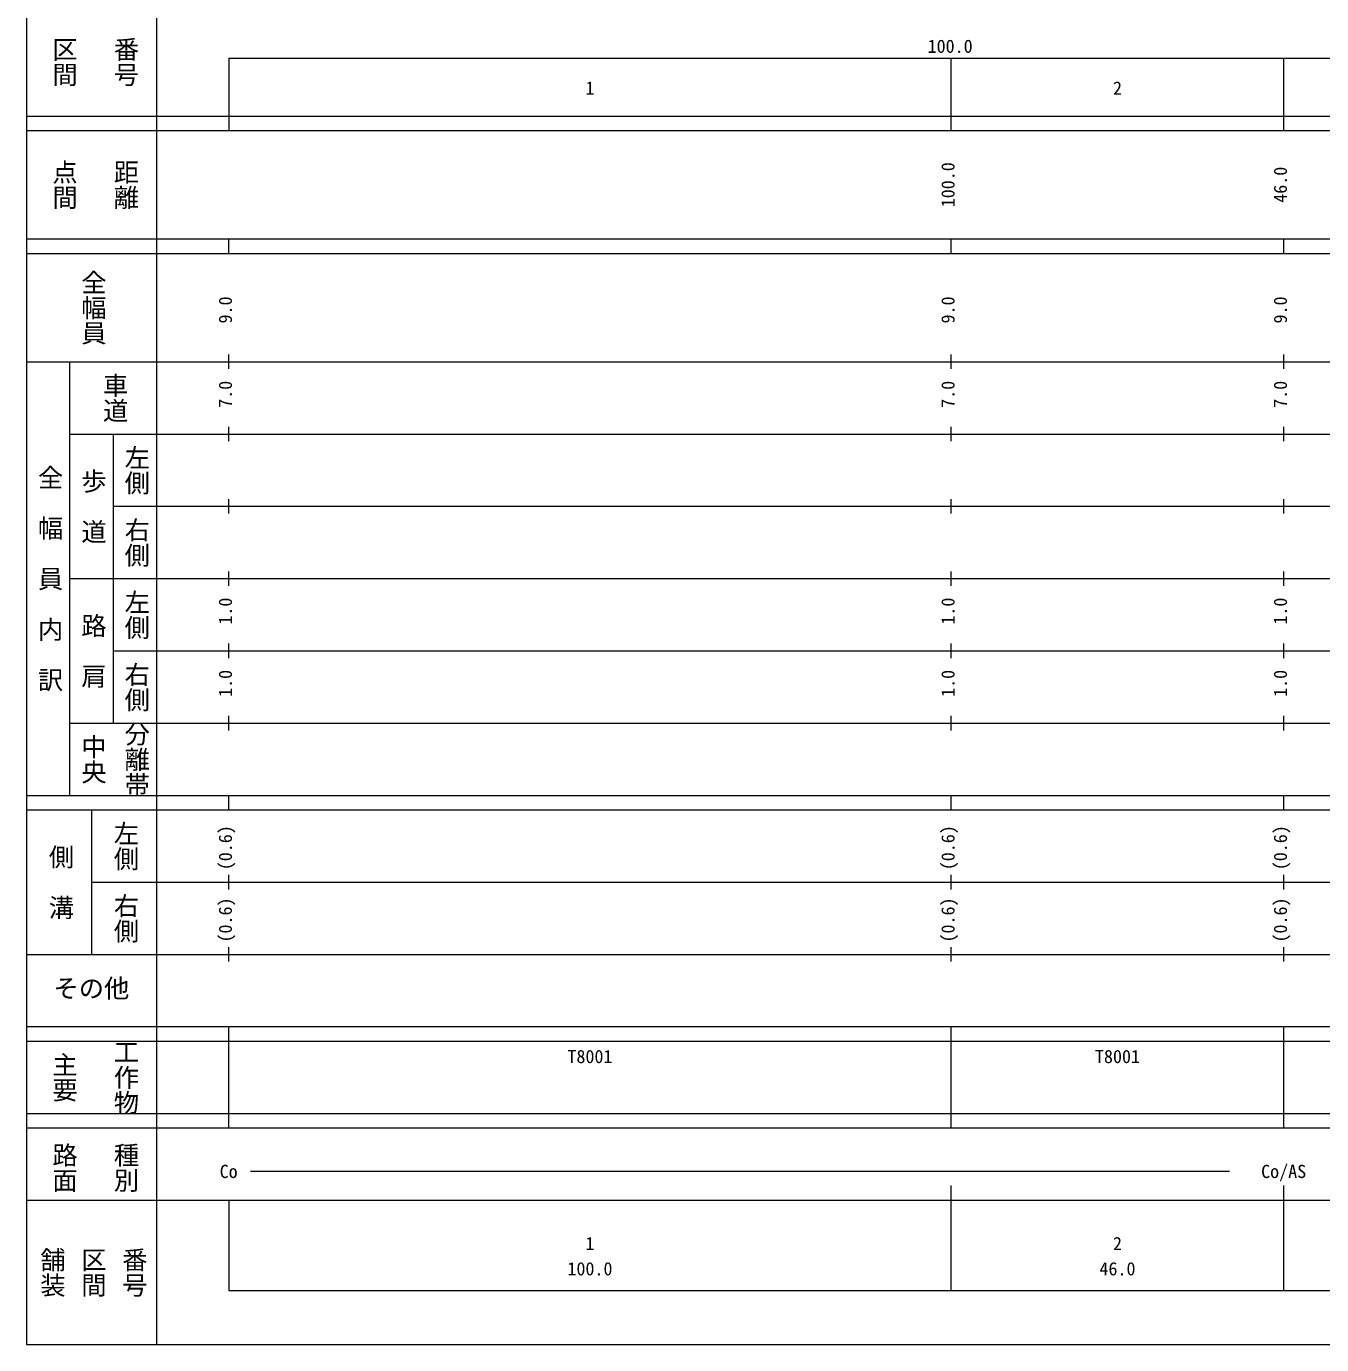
# Model space of a CAD drawing. Units: millimetres on the paper, enlarged 1000 times. Extents: x -141270 to 498730, y -17600 to 342400.
# Drawn here: x -141270 to 37977, y -17600 to 164809 of the extents above; entities that cross this region are included whole.
import ezdxf
from ezdxf.enums import TextEntityAlignment as Align

# ---------------------------------------------------------------- set-up
doc = ezdxf.new("R2010")
doc.units = ezdxf.units.MM
doc.header["$LTSCALE"] = 1000
doc.layers.add('M-TTL', color=2, linetype='Continuous', lineweight=13)
doc.layers.add('M-TTL-BAND', color=7, linetype='Continuous', lineweight=13)
doc.styles.add('@ＭＳ ゴシック', font='')
doc.styles.add('ＭＳ ゴシック', font='')
doc.styles.get('@ＭＳ ゴシック').set_extended_font_data('@MS Gothic')
doc.styles.get('ＭＳ ゴシック').set_extended_font_data('MS Gothic')

msp = doc.modelspace()

# ---------------------------------------------------------------- linework, layer by layer
at = {"layer": 'M-TTL'}
for p, q in [((-141270, 342400), (-141270, -17600)), ((-141270, -17600), (498730, -17600))]:
    msp.add_line(p, q, dxfattribs=at)
at = {"layer": 'M-TTL-BAND'}
for p, q in [((-123270, 332400), (-123270, -17600)), ((-113270, 160400), (397730, 160400)), ((-113270, 160400), (-113270, 150400)), ((-13270, 150400), (-13270, 160400)), ((32730, 150400), (32730, 160400)), ((-141270, 152400), (397730, 152400)), ((-141270, 150400), (397730, 150400)), ((-141270, 135400), (397730, 135400)), ((-113270, 133400), (-113270, 135400)), ((-13270, 133400), (-13270, 135400)), ((32730, 133400), (32730, 135400)), ((-141270, 133400), (397730, 133400)), ((-113270, 117400), (-113270, 119400)), ((-13270, 117400), (-13270, 119400)), ((32730, 117400), (32730, 119400)), ((-141270, 118400), (397730, 118400)), ((-135270, 58400), (-135270, 118400)), ((-135270, 108400), (397730, 108400)), ((-129270, 108400), (-129270, 68400)), ((-113270, 107400), (-113270, 109400)), ((-13270, 107400), (-13270, 109400)), ((32730, 107400), (32730, 109400)), ((-113270, 97400), (-113270, 99400)), ((-13270, 97400), (-13270, 99400)), ((32730, 97400), (32730, 99400)), ((-129270, 98400), (397730, 98400)), ((-113270, 87400), (-113270, 89400)), ((-13270, 87400), (-13270, 89400)), ((32730, 87400), (32730, 89400)), ((-135270, 88400), (397730, 88400)), ((-113270, 77400), (-113270, 79400)), ((-13270, 77400), (-13270, 79400)), ((32730, 77400), (32730, 79400)), ((-129270, 78400), (397730, 78400)), ((-113270, 67400), (-113270, 69400)), ((-13270, 67400), (-13270, 69400)), ((32730, 67400), (32730, 69400)), ((-135270, 68400), (397730, 68400)), ((-141270, 58400), (397730, 58400)), ((-113270, 56400), (-113270, 58400)), ((-13270, 56400), (-13270, 58400)), ((32730, 56400), (32730, 58400)), ((-141270, 56400), (397730, 56400)), ((-132270, 56400), (-132270, 36400)), ((-132270, 46400), (397730, 46400)), ((-113270, 45400), (-113270, 47400)), ((-13270, 45400), (-13270, 47400)), ((32730, 45400), (32730, 47400)), ((-113270, 35400), (-113270, 37400)), ((-13270, 35400), (-13270, 37400)), ((32730, 35400), (32730, 37400)), ((-141270, 36400), (397730, 36400)), ((-141270, 26400), (397730, 26400)), ((-113270, 24400), (-113270, 26400)), ((-13270, 24400), (-13270, 26400)), ((32730, 24400), (32730, 26400)), ((-141270, 24400), (397730, 24400)), ((-113270, 14400), (-113270, 24400)), ((-13270, 14400), (-13270, 24400)), ((-13270, 14400), (-13270, 24400)), ((32730, 14400), (32730, 24400)), ((-141270, 14400), (397730, 14400)), ((-113270, 12400), (-113270, 14400)), ((-13270, 12400), (-13270, 14400)), ((32730, 12400), (32730, 14400)), ((-141270, 12400), (397730, 12400)), ((-110270, 6400), (25230, 6400)), ((-13270, -10100), (-13270, 4400)), ((32730, -10100), (32730, 4400)), ((-141270, 2400), (397730, 2400)), ((-113270, 2400), (-113270, -10100)), ((-113270, -10100), (397730, -10100))]:
    msp.add_line(p, q, dxfattribs=at)

# ---------------------------------------------------------------- texts
for s, height, rotation, style, p in [('区間', 2566, 270, '@ＭＳ ゴシック', (-138020, 163400)), ('番号', 2566, 270, '@ＭＳ ゴシック', (-129520, 163400)), ('点間', 2566, 270, '@ＭＳ ゴシック', (-138020, 146400)), ('距離', 2566, 270, '@ＭＳ ゴシック', (-129520, 146400)), ('100.0', 1833, 90, 'ＭＳ ゴシック', (-12270, 139775)), ('46.0', 1833, 90, 'ＭＳ ゴシック', (33730, 140400)), ('全幅員', 2566, 270, '@ＭＳ ゴシック', (-134020, 131150)), ('9.0', 1833, 90, 'ＭＳ ゴシック', (-112270, 123699)), ('9.0', 1833, 90, 'ＭＳ ゴシック', (-12270, 123699)), ('9.0', 1833, 90, 'ＭＳ ゴシック', (33730, 123699)), ('車道', 2566, 270, '@ＭＳ ゴシック', (-131020, 116900)), ('7.0', 1833, 90, 'ＭＳ ゴシック', (-112270, 112025)), ('7.0', 1833, 90, 'ＭＳ ゴシック', (-12270, 112025)), ('7.0', 1833, 90, 'ＭＳ ゴシック', (33730, 112025)), ('左側', 2566, 270, '@ＭＳ ゴシック', (-128020, 106900)), ('全\u3000幅\u3000員\u3000内\u3000訳', 2566, 270, '@ＭＳ ゴシック', (-140020, 104150)), ('歩\u3000道', 2566, 270, '@ＭＳ ゴシック', (-134020, 103650)), ('右側', 2566, 270, '@ＭＳ ゴシック', (-128020, 96900)), ('左側', 2566, 270, '@ＭＳ ゴシック', (-128020, 86900)), ('1.0', 1833, 90, 'ＭＳ ゴシック', (-112270, 82025)), ('1.0', 1833, 90, 'ＭＳ ゴシック', (-12270, 82025)), ('1.0', 1833, 90, 'ＭＳ ゴシック', (33730, 82025)), ('路\u3000肩', 2566, 270, '@ＭＳ ゴシック', (-134020, 83650)), ('右側', 2566, 270, '@ＭＳ ゴシック', (-128020, 76900)), ('1.0', 1833, 90, 'ＭＳ ゴシック', (-112270, 72025)), ('1.0', 1833, 90, 'ＭＳ ゴシック', (-12270, 72025)), ('1.0', 1833, 90, 'ＭＳ ゴシック', (33730, 72025)), ('分離帯', 2566, 270, '@ＭＳ ゴシック', (-128020, 68650)), ('中央', 2566, 270, '@ＭＳ ゴシック', (-134020, 66900)), ('左側', 2566, 270, '@ＭＳ ゴシック', (-129520, 54900)), ('(0.6)', 1833, 90, 'ＭＳ ゴシック', (-112270, 48039)), ('(0.6)', 1833, 90, 'ＭＳ ゴシック', (-12270, 48039)), ('(0.6)', 1833, 90, 'ＭＳ ゴシック', (33730, 48039)), ('側\u3000溝', 2566, 270, '@ＭＳ ゴシック', (-138520, 51650)), ('右側', 2566, 270, '@ＭＳ ゴシック', (-129520, 44900)), ('(0.6)', 1833, 90, 'ＭＳ ゴシック', (-112270, 38039)), ('(0.6)', 1833, 90, 'ＭＳ ゴシック', (-12270, 38039)), ('(0.6)', 1833, 90, 'ＭＳ ゴシック', (33730, 38039)), ('工作物', 2566, 270, '@ＭＳ ゴシック', (-129520, 24650)), ('主要', 2566, 270, '@ＭＳ ゴシック', (-138020, 22900)), ('路面', 2566, 270, '@ＭＳ ゴシック', (-138020, 10400)), ('種別', 2566, 270, '@ＭＳ ゴシック', (-129520, 10400)), ('舗装', 2566, 270, '@ＭＳ ゴシック', (-139687, -4100)), ('区間', 2566, 270, '@ＭＳ ゴシック', (-134020, -4100)), ('番号', 2566, 270, '@ＭＳ ゴシック', (-128354, -4100))]:
    msp.add_text(s, height=height, rotation=rotation, dxfattribs=dict(at, style=style)).set_placement(p, align=Align.BOTTOM_LEFT)
at = {"layer": 'M-TTL-BAND', "style": 'ＭＳ ゴシック'}
for s, height, p in [('100.0', 1833, (-16551, 160595)), ('1', 1833, (-63895, 154805)), ('2', 1833, (9105, 154805)), ('その他', 2566, (-137520, 29650)), ('T8001', 1833, (-66395, 20805)), ('T8001', 1833, (6605, 20805)), ('Co', 1833, (-114520, 4900)), ('Co/AS', 1833, (29605, 4900)), ('1', 1833, (-63895, -5077)), ('2', 1833, (9105, -5077)), ('100.0', 1833, (-66395, -8567)), ('46.0', 1833, (7230, -8567))]:
    msp.add_text(s, height=height, dxfattribs=at).set_placement(p, align=Align.BOTTOM_LEFT)

doc.saveas('drawing.dxf')
